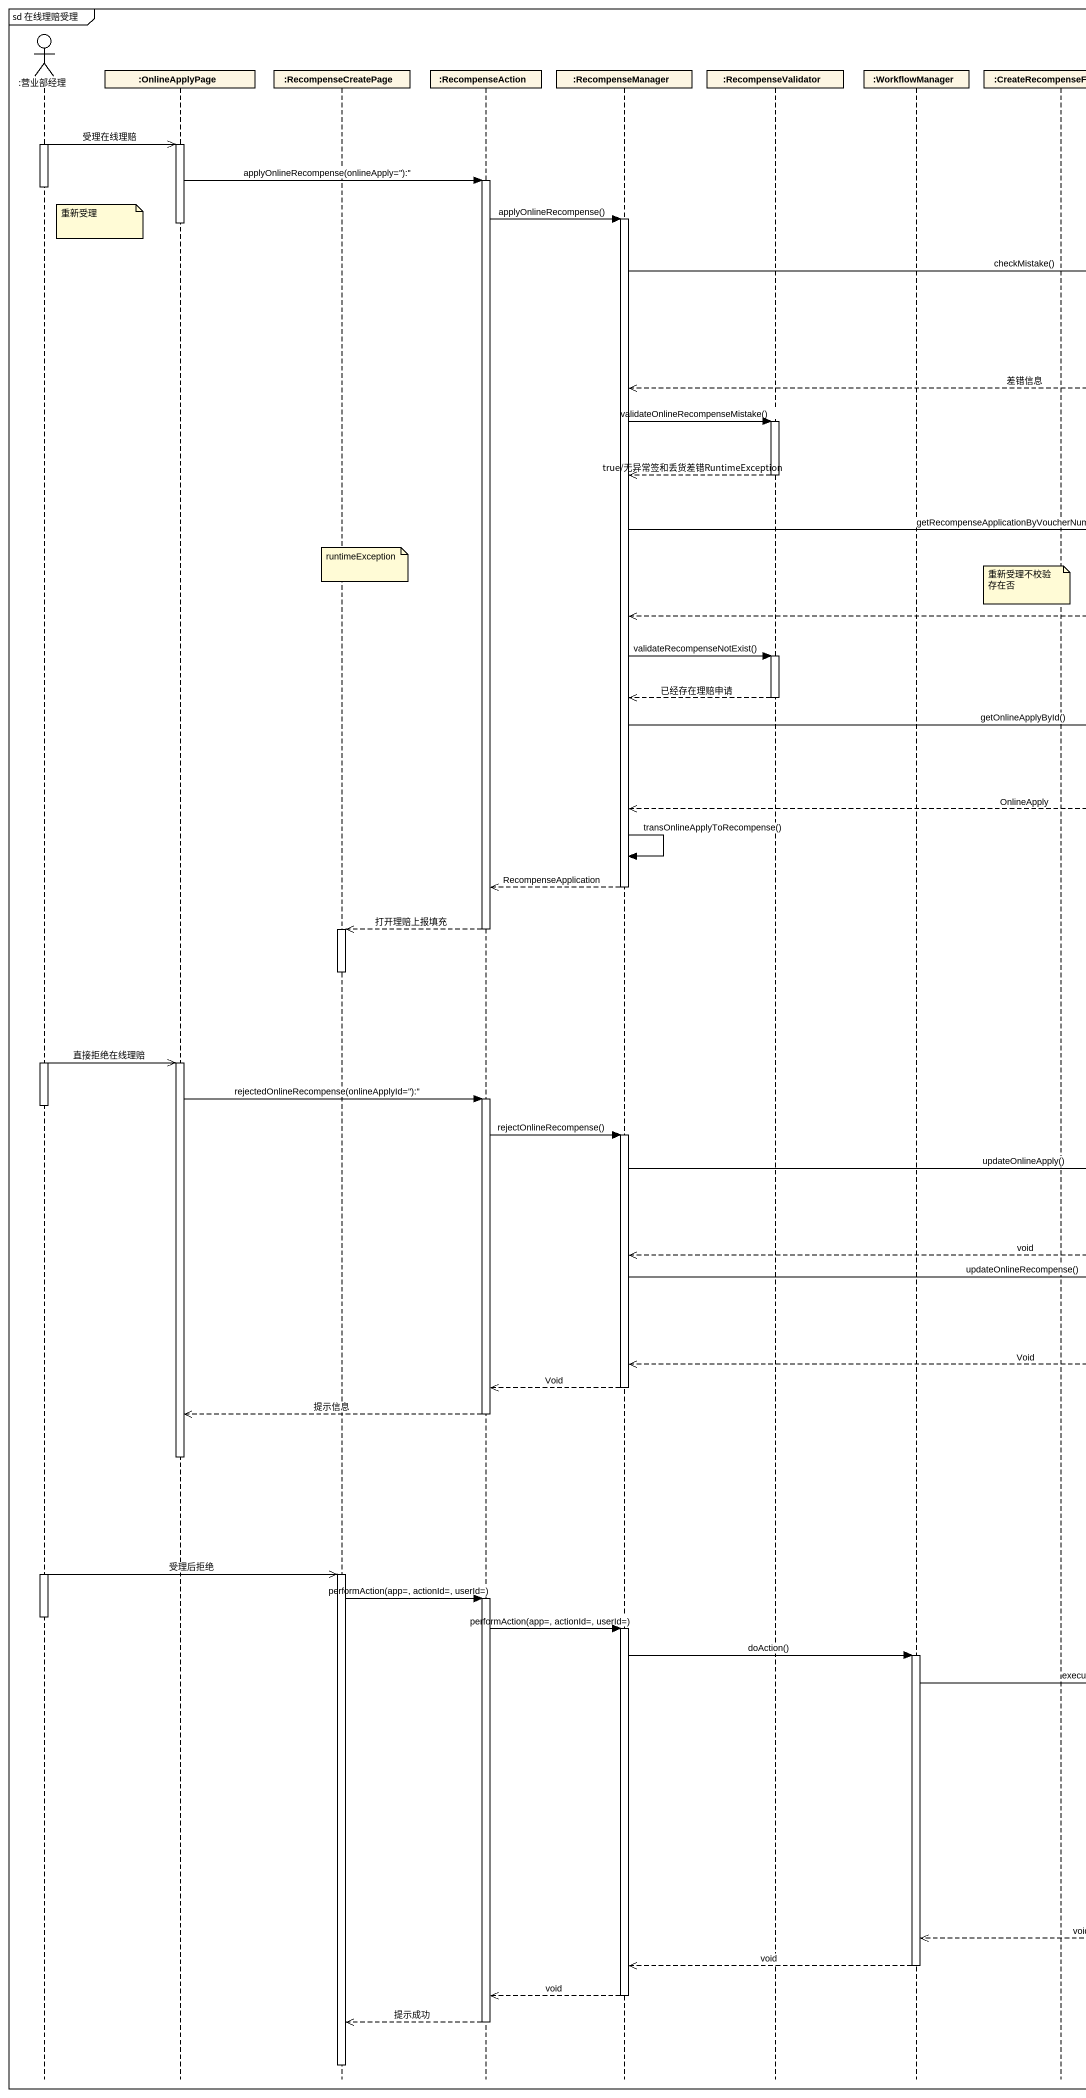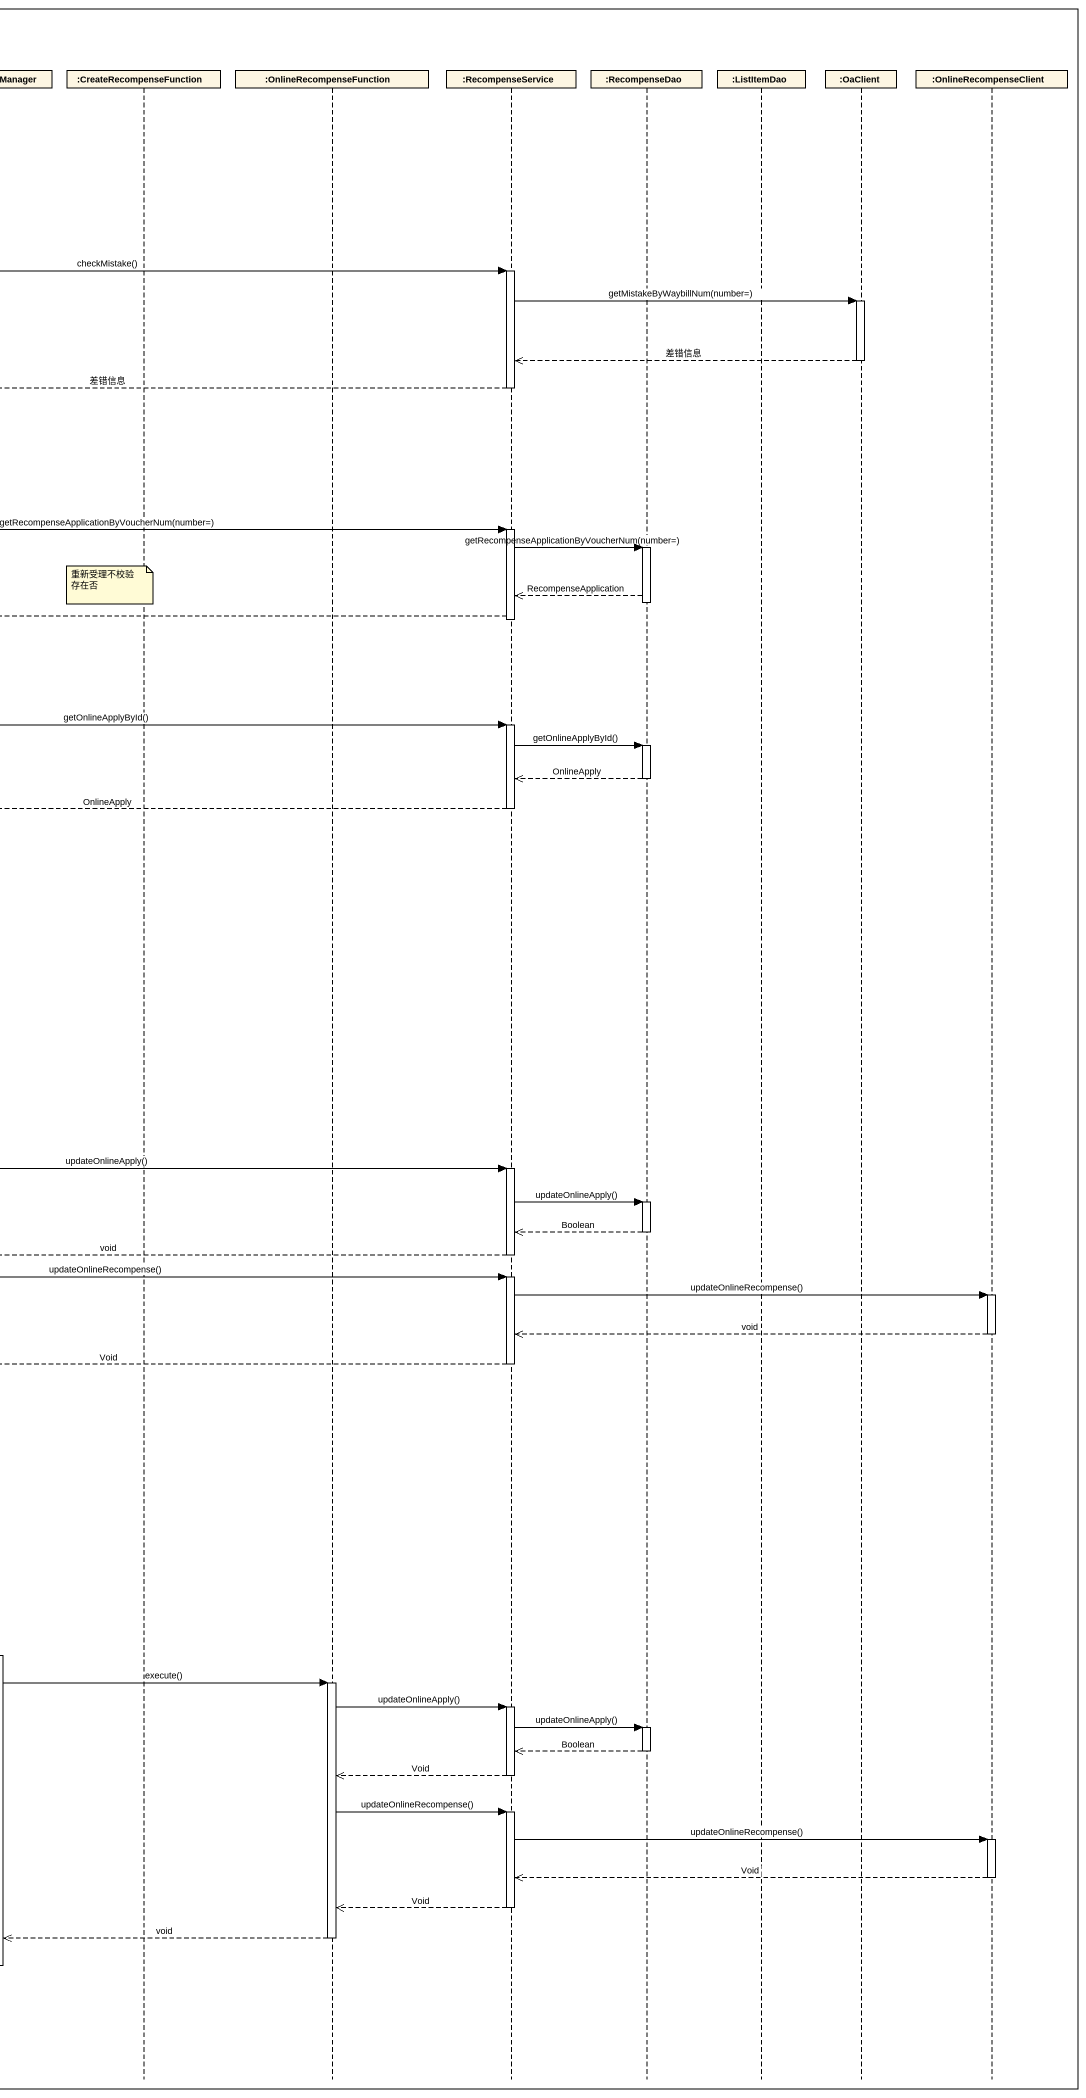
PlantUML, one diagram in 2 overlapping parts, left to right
@startuml
mainframe sd 在线理赔受理
hide footbox
actor ":营业部经理" as 营业部经理
participant ":OnlineApplyPage" as OnlineApplyPage
participant ":RecompenseCreatePage" as RecompenseCreatePage
participant ":RecompenseAction" as RecompenseAction
participant ":RecompenseManager" as RecompenseManager
participant ":RecompenseValidator" as RecompenseValidator
participant ":WorkflowManager" as WorkflowManager
participant ":CreateRecompenseFunction" as CreateRecompenseFunction
participant ":OnlineRecompenseFunction" as OnlineRecompenseFunction
participant ":RecompenseService" as RecompenseService
participant ":RecompenseDao" as RecompenseDao
participant ":ListItemDao" as ListItemDao
participant ":OaClient" as OaClient
participant ":OnlineRecompenseClient" as OnlineRecompenseClient

activate 营业部经理
营业部经理 ->> OnlineApplyPage : 受理在线理赔
activate OnlineApplyPage
OnlineApplyPage -> RecompenseAction : applyOnlineRecompense(onlineApply=''):''
activate RecompenseAction
deactivate 营业部经理
RecompenseAction -> RecompenseManager : applyOnlineRecompense()
activate RecompenseManager
note right of 营业部经理 : 重新受理
deactivate OnlineApplyPage
RecompenseManager -> RecompenseService : checkMistake()
activate RecompenseService
RecompenseService -> OaClient : getMistakeByWaybillNum(number=)
activate OaClient
OaClient -->> RecompenseService : 差错信息
deactivate OaClient
RecompenseService -->> RecompenseManager : 差错信息
deactivate RecompenseService
RecompenseManager -> RecompenseValidator : validateOnlineRecompenseMistake()
activate RecompenseValidator
RecompenseValidator -->> RecompenseManager : true/无异常签和丢货差错RuntimeException
deactivate RecompenseValidator
RecompenseManager -> RecompenseService : getRecompenseApplicationByVoucherNum(number=)
activate RecompenseService
RecompenseService -> RecompenseDao : getRecompenseApplicationByVoucherNum(number=)
activate RecompenseDao
note over RecompenseCreatePage : runtimeException
note over CreateRecompenseFunction : 重新受理不校验存在否
RecompenseDao -->> RecompenseService : RecompenseApplication
deactivate RecompenseDao
RecompenseService -->> RecompenseManager
deactivate RecompenseService
RecompenseManager -> RecompenseValidator : validateRecompenseNotExist()
activate RecompenseValidator
RecompenseValidator -->> RecompenseManager : 已经存在理赔申请
deactivate RecompenseValidator
RecompenseManager -> RecompenseService : getOnlineApplyById()
activate RecompenseService
RecompenseService -> RecompenseDao : getOnlineApplyById()
activate RecompenseDao
RecompenseDao -->> RecompenseService : OnlineApply
deactivate RecompenseDao
RecompenseService -->> RecompenseManager : OnlineApply
deactivate RecompenseService
RecompenseManager -> RecompenseManager : transOnlineApplyToRecompense()
RecompenseManager -->> RecompenseAction : RecompenseApplication
deactivate RecompenseManager
RecompenseAction -->> RecompenseCreatePage : 打开理赔上报填充
deactivate RecompenseAction
activate RecompenseCreatePage
deactivate RecompenseCreatePage
activate 营业部经理
营业部经理 ->> OnlineApplyPage : 直接拒绝在线理赔
activate OnlineApplyPage
OnlineApplyPage -> RecompenseAction : rejectedOnlineRecompense(onlineApplyId=''):''
activate RecompenseAction
deactivate 营业部经理
RecompenseAction -> RecompenseManager : rejectOnlineRecompense()
activate RecompenseManager
RecompenseManager -> RecompenseService : updateOnlineApply()
activate RecompenseService
RecompenseService -> RecompenseDao : updateOnlineApply()
activate RecompenseDao
RecompenseDao -->> RecompenseService : Boolean
deactivate RecompenseDao
RecompenseService -->> RecompenseManager : void
deactivate RecompenseService
RecompenseManager -> RecompenseService : updateOnlineRecompense()
activate RecompenseService
RecompenseService -> OnlineRecompenseClient : updateOnlineRecompense()
activate OnlineRecompenseClient
OnlineRecompenseClient -->> RecompenseService : void
deactivate OnlineRecompenseClient
RecompenseService -->> RecompenseManager : Void
deactivate RecompenseService
RecompenseManager -->> RecompenseAction : Void
deactivate RecompenseManager
RecompenseAction -->> OnlineApplyPage : 提示信息
deactivate RecompenseAction
deactivate OnlineApplyPage
activate 营业部经理
营业部经理 ->> RecompenseCreatePage : 受理后拒绝
activate RecompenseCreatePage
RecompenseCreatePage -> RecompenseAction : performAction(app=, actionId=, userId=)
activate RecompenseAction
deactivate 营业部经理
RecompenseAction -> RecompenseManager : performAction(app=, actionId=, userId=)
activate RecompenseManager
RecompenseManager -> WorkflowManager : doAction()
activate WorkflowManager
WorkflowManager -> OnlineRecompenseFunction : execute()
activate OnlineRecompenseFunction
OnlineRecompenseFunction -> RecompenseService : updateOnlineApply()
activate RecompenseService
RecompenseService -> RecompenseDao : updateOnlineApply()
activate RecompenseDao
RecompenseDao -->> RecompenseService : Boolean
deactivate RecompenseDao
RecompenseService -->> OnlineRecompenseFunction : Void
deactivate RecompenseService
OnlineRecompenseFunction -> RecompenseService : updateOnlineRecompense()
activate RecompenseService
RecompenseService -> OnlineRecompenseClient : updateOnlineRecompense()
activate OnlineRecompenseClient
OnlineRecompenseClient -->> RecompenseService : Void
deactivate OnlineRecompenseClient
RecompenseService -->> OnlineRecompenseFunction : Void
deactivate RecompenseService
OnlineRecompenseFunction -->> WorkflowManager : void
deactivate OnlineRecompenseFunction
WorkflowManager -->> RecompenseManager : void
deactivate WorkflowManager
RecompenseManager -->> RecompenseAction : void
deactivate RecompenseManager
RecompenseAction -->> RecompenseCreatePage : 提示成功
deactivate RecompenseAction
deactivate RecompenseCreatePage
@enduml
